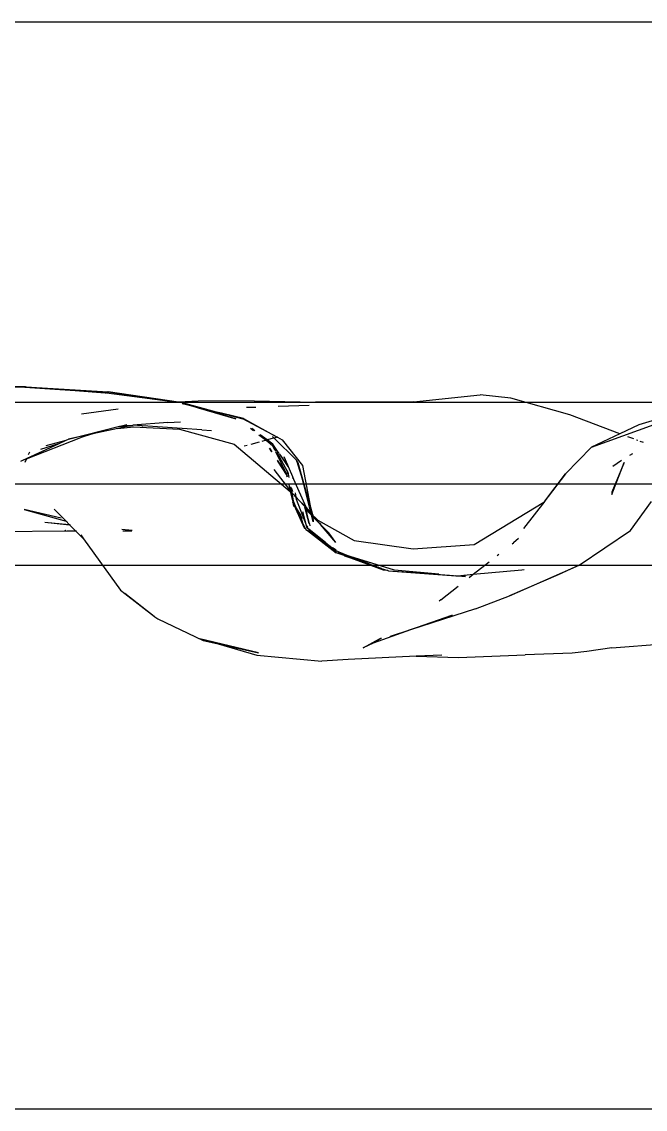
# Model space of a CAD drawing. Header units: millimetres. Extents: x -41292 to 298682, y -22072 to 33155.
# Drawn here: x 33322.8 to 33437.5, y -13759.4 to -13559.4 of the extents above; entities that cross this region are included whole.
import ezdxf

# ---------------------------------------------------------------- set-up
doc = ezdxf.new("R2010")
doc.units = ezdxf.units.MM
doc.layers.add('창호', color=4, linetype='Continuous')
doc.layers.add('틀', color=8, linetype='Continuous')

# ---------------------------------------------------------------- blocks, each defined once
blk = doc.blocks.new('rmfnasesx')
for p, q in [((60786.57, 1885.77), (60770.8, 1885.99)), ((60786.69, 1885.85), (60782.74, 1885.89)), ((60786.69, 1885.85), (60786.57, 1885.77)), ((60801.37, 1884.76), (60786.57, 1885.77)), ((60786.69, 1885.85), (60786.81, 1885.84)), ((60786.81, 1885.84), (60786.89, 1885.86)), ((60786.89, 1885.86), (60788.74, 1885.72)), ((60788.74, 1885.72), (60801.95, 1884.92)), ((60788.74, 1885.72), (60801.37, 1884.76)), ((60801.37, 1884.76), (60801.53, 1884.75)), ((60801.64, 1884.74), (60801.53, 1884.75)), ((60801.95, 1884.92), (60801.64, 1884.74)), ((60801.64, 1884.74), (60811.91, 1883.42)), ((60801.95, 1884.92), (60811.91, 1883.42)), ((60814.86, 1883.04), (60801.95, 1884.92)), ((60858.08, 1883.14), (60870.37, 1884.39)), ((60876.04, 1883.77), (60870.37, 1884.39)), ((60811.91, 1883.42), (60814.01, 1883.1)), ((60811.91, 1883.42), (60814.86, 1883.04)), ((60814.59, 1883.03), (60814.01, 1883.1)), ((60814.86, 1883.04), (60814.59, 1883.03)), ((60815.53, 1882.9), (60814.59, 1883.03)), ((60814.92, 1883.04), (60814.86, 1883.04)), ((60818.46, 1883.22), (60814.92, 1883.04)), ((60815.6, 1882.95), (60814.92, 1883.04)), ((60815.53, 1882.9), (60815.6, 1882.95)), ((60815.53, 1882.9), (60815.56, 1882.87)), ((60815.53, 1882.88), (60815.56, 1882.87)), ((60815.6, 1882.95), (60815.56, 1882.87)), ((60815.56, 1882.87), (60817.93, 1882.18)), ((60815.56, 1882.87), (60817.16, 1882.48)), ((60817.93, 1882.18), (60815.56, 1882.74)), ((60821.87, 1881.24), (60815.6, 1882.95)), ((60817.16, 1882.48), (60815.6, 1882.95)), ((60817.16, 1882.48), (60821.87, 1881.24)), ((60818.96, 1881.94), (60817.16, 1882.48)), ((60817.93, 1882.18), (60818.49, 1882.02)), ((60828.82, 1883.27), (60818.46, 1883.22)), ((60818.49, 1882.02), (60825.41, 1880)), ((60818.96, 1881.94), (60818.49, 1882.02)), ((60827.4, 1882.1), (60829.12, 1882.15)), ((60828.82, 1883.27), (60840.08, 1883.04)), ((60833.19, 1882.29), (60838.88, 1882.48)), ((60858.08, 1883.14), (60840.08, 1883.04)), ((60886.88, 1880.71), (60876.04, 1883.77)), ((60797.03, 1880.88), (60803.76, 1881.85)), ((60819.64, 1881.73), (60818.96, 1881.94)), ((60826.69, 1879.98), (60819.64, 1881.73)), ((60825.41, 1880), (60819.64, 1881.73)), ((60821.87, 1881.24), (60819.64, 1881.73)), ((60822.76, 1881.03), (60821.87, 1881.24)), ((60826.84, 1880.06), (60822.76, 1881.03)), ((60822.76, 1881.03), (60826.69, 1879.98)), ((60826.84, 1880.06), (60826.69, 1879.98)), ((60826.84, 1880.06), (60833.04, 1876.6)), ((60896.04, 1877.25), (60886.88, 1880.71)), ((60890.82, 1874.79), (60909.2, 1881.43)), ((60908.59, 1881.59), (60899.54, 1878.91)), ((60794.63, 1876.24), (60803.99, 1878.64)), ((60803.68, 1878.21), (60799.11, 1877.22)), ((60805.36, 1878.58), (60803.68, 1878.21)), ((60803.68, 1878.21), (60806.6, 1878.51)), ((60803.99, 1878.64), (60804.4, 1878.67)), ((60803.99, 1878.64), (60805.36, 1878.58)), ((60804.4, 1878.67), (60805.38, 1878.92)), ((60804.4, 1878.67), (60806.45, 1878.81)), ((60805.36, 1878.58), (60806.6, 1878.51)), ((60812.93, 1879.33), (60806.45, 1878.81)), ((60808.13, 1878.67), (60806.45, 1878.81)), ((60806.6, 1878.51), (60815.04, 1878.1)), ((60808.13, 1878.67), (60808.29, 1878.69)), ((60819.18, 1877.94), (60808.29, 1878.69)), ((60812.93, 1879.33), (60815.26, 1879.41)), ((60815.04, 1878.1), (60825.09, 1875.33)), ((60833.04, 1876.6), (60826.69, 1879.98)), ((60828.12, 1878.29), (60828.67, 1877.86)), ((60828.9, 1877.79), (60828.33, 1878.21)), ((60899.54, 1878.91), (60896.04, 1877.25)), ((60786.93, 1872.64), (60796.92, 1876.57)), ((60790.55, 1875.1), (60794.19, 1876.04)), ((60792.81, 1875.41), (60794.19, 1876.04)), ((60794.19, 1876.04), (60794.63, 1876.24)), ((60797.88, 1876.95), (60794.63, 1876.24)), ((60799.11, 1877.22), (60796.92, 1876.57)), ((60796.92, 1876.57), (60797.88, 1876.95)), ((60799.11, 1877.22), (60797.88, 1876.95)), ((60819.18, 1877.94), (60820.95, 1877.84)), ((60829.67, 1877.07), (60830.97, 1876.04)), ((60831.16, 1876.1), (60829.89, 1877.04)), ((60830.97, 1876.04), (60830.22, 1875.84)), ((60831.16, 1876.1), (60830.97, 1876.04)), ((60830.97, 1876.04), (60832.19, 1875.08)), ((60832.34, 1876.41), (60831.16, 1876.1)), ((60832.21, 1875.31), (60831.16, 1876.1)), ((60832.15, 1876.75), (60832.46, 1876.45)), ((60833.04, 1876.6), (60832.46, 1876.45)), ((60832.46, 1876.45), (60836.58, 1872.41)), ((60833.08, 1876.61), (60833.04, 1876.6)), ((60833.08, 1876.61), (60833.92, 1876.13)), ((60833.92, 1876.13), (60837.68, 1871.38)), ((60896.04, 1877.25), (60890.82, 1874.79)), ((60898.63, 1876.28), (60897.51, 1876.7)), ((60899.35, 1876.01), (60899.13, 1876.09)), ((60786.23, 1872.39), (60792.81, 1875.41)), ((60792.81, 1875.41), (60789.48, 1874.37)), ((60825.09, 1875.33), (60835.44, 1866.59)), ((60827.51, 1875.11), (60826.92, 1874.95)), ((60829.73, 1875.71), (60828.17, 1875.29)), ((60831.59, 1874.62), (60832.02, 1873.93)), ((60832.05, 1873.92), (60831.59, 1874.62)), ((60832.19, 1875.08), (60832.21, 1875.31)), ((60832.19, 1875.08), (60832.75, 1874.09)), ((60832.63, 1874.18), (60832.19, 1875.08)), ((60833.33, 1873.7), (60832.21, 1875.31)), ((60832.93, 1873.97), (60832.21, 1875.31)), ((60886.05, 1869.89), (60890.82, 1874.79)), ((60900.4, 1875.61), (60899.81, 1875.83)), ((60785.84, 1872.21), (60786.23, 1872.39)), ((60786.23, 1872.39), (60786.93, 1872.64)), ((60786.93, 1872.64), (60786.61, 1871.94)), ((60787.48, 1873.86), (60787.24, 1873.35)), ((60834.71, 1869.9), (60832.75, 1873.94)), ((60832.89, 1873.86), (60834.96, 1870.2)), ((60834.96, 1870.2), (60833.04, 1873.77)), ((60834.71, 1869.9), (60833.06, 1872.39)), ((60833.11, 1872.2), (60834.79, 1869.54)), ((60833.4, 1873.65), (60833.33, 1873.7)), ((60833.51, 1873.49), (60833.44, 1873.53)), ((60834.9, 1871.54), (60833.51, 1873.49)), ((60835.05, 1871.21), (60833.51, 1873.49)), ((60834.25, 1873.06), (60834.9, 1871.54)), ((60836.87, 1871.92), (60836.58, 1872.41)), ((60836.58, 1872.41), (60836.63, 1872.17)), ((60836.66, 1872.14), (60836.63, 1872.17)), ((60836.87, 1871.92), (60836.66, 1872.14)), ((60836.66, 1872.14), (60837.84, 1868.16)), ((60894.79, 1871.26), (60896.37, 1872.36)), ((60897.91, 1873.31), (60898.45, 1873.58)), ((60835.37, 1866.92), (60832.47, 1870.65)), ((60834.96, 1870.2), (60834.71, 1869.9)), ((60834.9, 1871.54), (60835.05, 1871.21)), ((60834.96, 1870.2), (60835.15, 1869.22)), ((60835.25, 1869.19), (60834.96, 1870.2)), ((60835.05, 1871.21), (60835.84, 1869.36)), ((60839.09, 1863.99), (60836.87, 1871.92)), ((60837.84, 1868.16), (60836.87, 1871.92)), ((60837.68, 1871.38), (60839.09, 1863.99)), ((60896.89, 1871.95), (60894.6, 1866.52)), ((60894.61, 1866.08), (60896.89, 1871.95)), ((60834.79, 1869.54), (60834.71, 1869.9)), ((60834.79, 1869.54), (60834.8, 1869.48)), ((60834.8, 1869.48), (60834.83, 1869.34)), ((60834.92, 1869.31), (60834.8, 1869.48)), ((60835.84, 1869.36), (60835.91, 1868.94)), ((60835.84, 1869.36), (60836.04, 1868.89)), ((60836.04, 1868.89), (60838.32, 1863.79)), ((60837.84, 1868.16), (60839.09, 1863.99)), ((60839.21, 1862.78), (60837.84, 1868.16)), ((60886.05, 1869.89), (60882.05, 1864.68)), ((60882.28, 1864.83), (60886.05, 1869.89)), ((60835.15, 1867.92), (60835.37, 1866.92)), ((60835.66, 1866.54), (60835.37, 1866.92)), ((60835.44, 1866.59), (60835.89, 1864.64)), ((60835.44, 1866.59), (60835.69, 1866.38)), ((60835.48, 1867.48), (60835.66, 1866.54)), ((60835.89, 1866.55), (60835.63, 1867.3)), ((60835.98, 1866.14), (60835.66, 1866.54)), ((60835.69, 1866.38), (60835.97, 1864.93)), ((60835.69, 1866.38), (60835.98, 1866.14)), ((60835.98, 1866.14), (60836.04, 1866.07)), ((60836.04, 1866.07), (60836.38, 1865.64)), ((60836.04, 1866.07), (60836.46, 1865.63)), ((60836.34, 1866.37), (60836.46, 1865.63)), ((60894.6, 1866.52), (60894.61, 1866.08)), ((60838.04, 1859.86), (60835.89, 1864.64)), ((60835.89, 1864.64), (60836.05, 1863.84)), ((60835.89, 1864.64), (60836.54, 1863.54)), ((60837.15, 1862.04), (60835.89, 1864.64)), ((60835.97, 1864.93), (60836.54, 1863.54)), ((60836.38, 1865.64), (60836.47, 1865.54)), ((60836.46, 1865.63), (60836.47, 1865.54)), ((60836.46, 1865.63), (60837.06, 1864.99)), ((60836.47, 1865.54), (60836.52, 1865.24)), ((60836.47, 1865.54), (60837.06, 1864.99)), ((60836.52, 1865.24), (60838.43, 1860.33)), ((60837.06, 1864.99), (60838.04, 1864.06)), ((60837.06, 1864.99), (60838.06, 1863.93)), ((60838, 1864.21), (60837.98, 1864.23)), ((60838, 1864.21), (60838.04, 1864.06)), ((60838.04, 1864.06), (60838.16, 1864)), ((60838.04, 1864.06), (60838.06, 1863.93)), ((60869.24, 1856.88), (60882.05, 1864.68)), ((60882.28, 1864.83), (60878.32, 1859.83)), ((60882.05, 1864.68), (60882.28, 1864.83)), ((60898.04, 1859.47), (60901.91, 1864.78)), ((60793.28, 1861.7), (60786.45, 1863.33)), ((60786.45, 1863.33), (60794.19, 1861.14)), ((60794.19, 1861.14), (60791.97, 1863.36)), ((60836.54, 1863.54), (60837.15, 1862.04)), ((60836.54, 1863.54), (60837.3, 1862.26)), ((60837.15, 1862.04), (60838.04, 1859.86)), ((60837.74, 1860.82), (60837.15, 1862.04)), ((60837.3, 1862.26), (60837.22, 1862.49)), ((60837.3, 1862.26), (60837.65, 1861.65)), ((60837.74, 1860.82), (60837.3, 1862.26)), ((60838.43, 1860.33), (60837.73, 1862.86)), ((60838.06, 1863.93), (60838.07, 1863.87)), ((60838.07, 1863.87), (60838.1, 1863.85)), ((60838.1, 1863.85), (60838.1, 1863.78)), ((60838.1, 1863.85), (60838.25, 1863.72)), ((60838.1, 1863.78), (60838.12, 1863.75)), ((60838.12, 1863.75), (60838.93, 1860.75)), ((60838.89, 1860.73), (60838.12, 1863.75)), ((60838.16, 1864), (60838.2, 1863.9)), ((60838.2, 1863.9), (60838.23, 1863.84)), ((60838.23, 1863.84), (60838.25, 1863.72)), ((60838.23, 1863.84), (60838.32, 1863.79)), ((60838.3, 1863.68), (60838.25, 1863.72)), ((60838.3, 1863.68), (60838.28, 1863.6)), ((60838.93, 1860.75), (60838.28, 1863.6)), ((60838.33, 1863.61), (60838.3, 1863.68)), ((60838.39, 1863.58), (60838.32, 1863.79)), ((60838.32, 1863.79), (60839.21, 1862.78)), ((60838.39, 1863.58), (60838.33, 1863.61)), ((60838.41, 1863.52), (60838.39, 1863.58)), ((60838.39, 1863.46), (60838.41, 1863.52)), ((60838.44, 1863.43), (60838.39, 1863.46)), ((60838.41, 1863.52), (60839.24, 1862.68)), ((60838.59, 1863.01), (60838.44, 1863.43)), ((60839.35, 1862.24), (60838.59, 1863.01)), ((60838.59, 1863.01), (60839.28, 1862.53)), ((60839.09, 1863.99), (60839.14, 1863.74)), ((60839.14, 1863.74), (60839.53, 1862.42)), ((60839.14, 1863.74), (60839.35, 1862.62)), ((60839.24, 1862.68), (60839.21, 1862.78)), ((60839.21, 1862.78), (60839.35, 1862.62)), ((60839.24, 1862.68), (60839.25, 1862.65)), ((60839.25, 1862.65), (60839.37, 1862.52)), ((60839.28, 1862.53), (60839.25, 1862.65)), ((60839.29, 1862.49), (60839.28, 1862.53)), ((60839.34, 1862.43), (60839.29, 1862.49)), ((60839.35, 1862.24), (60839.34, 1862.43)), ((60839.34, 1862.43), (60839.4, 1862.4)), ((60839.35, 1862.62), (60839.37, 1862.54)), ((60839.65, 1861.07), (60839.35, 1862.24)), ((60839.44, 1862.14), (60839.35, 1862.24)), ((60839.37, 1862.54), (60839.37, 1862.52)), ((60839.37, 1862.54), (60839.53, 1862.42)), ((60839.37, 1862.52), (60839.4, 1862.4)), ((60839.37, 1862.52), (60839.56, 1862.32)), ((60839.4, 1862.4), (60839.4, 1862.36)), ((60839.4, 1862.36), (60839.44, 1862.14)), ((60839.4, 1862.36), (60839.44, 1862.36)), ((60839.44, 1862.36), (60839.58, 1862.25)), ((60839.44, 1862.14), (60839.65, 1861.07)), ((60839.6, 1861.99), (60839.44, 1862.14)), ((60839.53, 1862.42), (60839.56, 1862.32)), ((60839.56, 1862.32), (60839.58, 1862.25)), ((60839.58, 1862.25), (60839.58, 1862.2)), ((60839.58, 1862.2), (60839.59, 1862.17)), ((60839.58, 1862.2), (60840.31, 1861.54)), ((60839.59, 1862.17), (60839.6, 1861.99)), ((60840, 1861.75), (60839.59, 1862.17)), ((60790.26, 1860.99), (60794.75, 1860.58)), ((60790.26, 1860.99), (60794.84, 1860.48)), ((60794.19, 1861.14), (60794.32, 1861.1)), ((60794.75, 1860.58), (60794.19, 1861.14)), ((60794.75, 1860.58), (60794.88, 1860.57)), ((60794.84, 1860.48), (60794.75, 1860.58)), ((60794.84, 1860.48), (60794.98, 1860.47)), ((60795.95, 1859.38), (60794.84, 1860.48)), ((60838.04, 1859.86), (60837.74, 1860.82)), ((60838.29, 1859.69), (60837.74, 1860.82)), ((60838.43, 1860.33), (60838.64, 1859.98)), ((60838.55, 1859.9), (60838.43, 1860.33)), ((60838.95, 1860.67), (60838.89, 1860.73)), ((60838.95, 1860.67), (60839.04, 1860.32)), ((60839.6, 1861.99), (60839.65, 1861.07)), ((60840.99, 1860.58), (60839.6, 1861.99)), ((60840.39, 1861.29), (60840, 1861.75)), ((60840.31, 1861.54), (60840.36, 1861.49)), ((60840.36, 1861.49), (60840.52, 1861.32)), ((60840.83, 1860.82), (60840.39, 1861.29)), ((60840.52, 1861.32), (60847.18, 1857.63)), ((60840.96, 1860.75), (60840.83, 1860.82)), ((60840.96, 1860.75), (60841.06, 1860.69)), ((60840.96, 1860.75), (60840.99, 1860.58)), ((60842.55, 1859.01), (60840.99, 1860.58)), ((60843.8, 1857.27), (60840.99, 1860.58)), ((60777.42, 1859.25), (60794.37, 1859.38)), ((60793.95, 1859.48), (60794, 1859.46)), ((60794.11, 1859.48), (60794, 1859.46)), ((60794.14, 1859.46), (60794.11, 1859.48)), ((60794.37, 1859.38), (60795.95, 1859.38)), ((60795.95, 1859.38), (60796.11, 1859.38)), ((60797.37, 1857.94), (60795.95, 1859.38)), ((60796.87, 1858.64), (60797.37, 1857.94)), ((60804.46, 1859.68), (60806.32, 1859.5)), ((60804.61, 1859.37), (60806.31, 1859.37)), ((60838.29, 1859.69), (60838.04, 1859.86)), ((60838.32, 1859.62), (60838.29, 1859.69)), ((60838.32, 1859.62), (60838.63, 1859.46)), ((60838.8, 1859.7), (60838.55, 1859.9)), ((60838.63, 1859.46), (60843.86, 1855.35)), ((60838.63, 1859.46), (60839.09, 1859.21)), ((60840.88, 1857.9), (60838.63, 1859.46)), ((60838.8, 1859.7), (60838.82, 1859.67)), ((60838.82, 1859.67), (60839.09, 1859.21)), ((60841.95, 1857.21), (60838.82, 1859.67)), ((60840.52, 1858.21), (60838.82, 1859.67)), ((60839.09, 1859.21), (60840.52, 1858.21)), ((60840.52, 1858.21), (60840.54, 1858.19)), ((60840.54, 1858.19), (60841.95, 1857.21)), ((60840.88, 1857.9), (60840.54, 1858.19)), ((60843.8, 1857.27), (60842.55, 1859.01)), ((60888.6, 1853.09), (60898.04, 1859.47)), ((60797.37, 1857.94), (60804.2, 1848.45)), ((60841.05, 1857.76), (60840.88, 1857.9)), ((60843.86, 1855.35), (60841.05, 1857.76)), ((60841.95, 1857.21), (60841.05, 1857.76)), ((60841.95, 1857.21), (60843.86, 1855.7)), ((60843.18, 1856.34), (60843.34, 1856.19)), ((60843.88, 1855.83), (60843.34, 1856.19)), ((60843.88, 1855.86), (60843.34, 1856.19)), ((60847.18, 1857.63), (60858.03, 1856.1)), ((60858.03, 1856.1), (60869.24, 1856.88)), ((60876.23, 1857.02), (60876.47, 1857.21)), ((60877.41, 1857.96), (60876.47, 1857.21)), ((60843.86, 1855.35), (60843.86, 1855.7)), ((60844.31, 1855.55), (60843.86, 1855.7)), ((60844.76, 1855.22), (60843.86, 1855.35)), ((60845.32, 1854.85), (60843.86, 1855.35)), ((60844.31, 1855.55), (60844.35, 1855.51)), ((60844.35, 1855.51), (60844.41, 1855.48)), ((60844.41, 1855.48), (60844.45, 1855.46)), ((60844.45, 1855.46), (60844.76, 1855.22)), ((60845.91, 1854.86), (60844.45, 1855.46)), ((60844.81, 1855.21), (60844.76, 1855.22)), ((60845.32, 1854.85), (60844.81, 1855.21)), ((60845.91, 1854.86), (60844.81, 1855.21)), ((60844.81, 1855.21), (60847.21, 1854.34)), ((60845.4, 1854.79), (60845.32, 1854.85)), ((60852.57, 1852.16), (60845.4, 1854.79)), ((60845.4, 1854.79), (60849.25, 1853.51)), ((60846.46, 1854.69), (60845.91, 1854.86)), ((60847.21, 1854.34), (60845.91, 1854.86)), ((60854.61, 1852.15), (60846.46, 1854.69)), ((60849.97, 1853.34), (60846.46, 1854.69)), ((60849.25, 1853.51), (60847.21, 1854.34)), ((60847.21, 1854.34), (60849.97, 1853.34)), ((60873.47, 1854.85), (60873.78, 1855.09)), ((60852.57, 1852.16), (60849.25, 1853.51)), ((60849.25, 1853.51), (60851.62, 1852.7)), ((60849.97, 1853.34), (60851.62, 1852.7)), ((60852.18, 1852.49), (60851.62, 1852.7)), ((60852.57, 1852.16), (60852.18, 1852.49)), ((60852.18, 1852.49), (60853.4, 1852.1)), ((60853.4, 1852.1), (60852.57, 1852.16)), ((60853.52, 1852.05), (60853.4, 1852.1)), ((60853.52, 1852.05), (60865.9, 1851.1)), ((60853.52, 1852.05), (60862.76, 1851.39)), ((60862.76, 1851.39), (60854.61, 1852.15)), ((60869.08, 1851.39), (60872.02, 1853.7)), ((60869.08, 1851.39), (60878.03, 1852.19)), ((60875.78, 1847.46), (60888.6, 1853.09)), ((60878.03, 1852.19), (60878.49, 1852.25)), ((60888.6, 1853.09), (60884.69, 1851.29)), ((60862.76, 1851.39), (60863.06, 1851.36)), ((60863.06, 1851.36), (60864.73, 1851.24)), ((60864.73, 1851.24), (60865.9, 1851.1)), ((60864.73, 1851.24), (60866.27, 1851.13)), ((60865.9, 1851.1), (60866.27, 1851.13)), ((60867.68, 1851.01), (60865.9, 1851.1)), ((60866.27, 1851.13), (60869.08, 1851.39)), ((60866.27, 1851.13), (60867.68, 1851.01)), ((60868.34, 1850.8), (60869.08, 1851.39)), ((60884.69, 1851.29), (60875.78, 1847.46)), ((60804.2, 1848.45), (60804.99, 1847.85)), ((60863.15, 1846.7), (60866.32, 1849.21)), ((60804.99, 1847.85), (60810.43, 1843.66)), ((60810.4, 1843.64), (60804.99, 1847.85)), ((60863.15, 1846.7), (60862.83, 1846.48)), ((60869.52, 1845.06), (60875.78, 1847.46)), ((60869.52, 1845.06), (60857.58, 1841.17)), ((60810.52, 1843.58), (60810.4, 1843.64)), ((60810.52, 1843.58), (60811.04, 1843.18)), ((60811.04, 1843.18), (60819.38, 1839.2)), ((60853.81, 1839.95), (60865.08, 1843.83)), ((60865.08, 1843.83), (60857.58, 1841.17)), ((60865.21, 1843.87), (60865.08, 1843.83)), ((60857.58, 1841.17), (60850.67, 1838.73)), ((60857.58, 1841.17), (60853.81, 1839.95)), ((60829.58, 1836.97), (60818.79, 1839.54)), ((60818.79, 1839.54), (60822.14, 1838.59)), ((60819.38, 1839.2), (60822.14, 1838.59)), ((60822.14, 1838.59), (60829.26, 1836.55)), ((60822.14, 1838.59), (60829.56, 1836.94)), ((60848.82, 1837.9), (60851.82, 1839.51)), ((60850.67, 1838.73), (60848.82, 1837.9)), ((60852.12, 1839.58), (60850.67, 1838.73)), ((60852.19, 1839.59), (60852.12, 1839.58)), ((60894.57, 1837.89), (60904.1, 1838.62)), ((60829.26, 1836.55), (60841.25, 1835.42)), ((60858.57, 1836.31), (60846.1, 1835.73)), ((60863.34, 1836.54), (60858.57, 1836.31)), ((60858.57, 1836.31), (60866.4, 1836.1)), ((60866.4, 1836.1), (60878.62, 1836.57)), ((60887.32, 1836.88), (60878.62, 1836.57)), ((60890, 1837.19), (60887.32, 1836.88)), ((60894.57, 1837.89), (60890, 1837.19)), ((60846.1, 1835.73), (60841.25, 1835.42)), ((61397.95, 1753.01), (57147.95, 1753.01))]:
    blk.add_line(p, q)

msp = doc.modelspace()

# ---------------------------------------------------------------- linework, layer by layer
at = {"layer": '창호'}
for p, q in [((33844.67, -13629.42), (31564.67, -13629.42)), ((33844.67, -13659.42), (31564.67, -13659.42))]:
    msp.add_line(p, q, dxfattribs=at)
at = {"layer": '틀'}
for p, q in [((29134.67, -13559.42), (33934.67, -13559.42)), ((31564.67, -13644.42), (33844.67, -13644.42)), ((33934.67, -13759.42), (29134.67, -13759.42))]:
    msp.add_line(p, q, dxfattribs=at)

# ---------------------------------------------------------------- block references
msp.add_blockref('rmfnasesx', (-27463.27, -15512.43))

doc.saveas('drawing.dxf')
